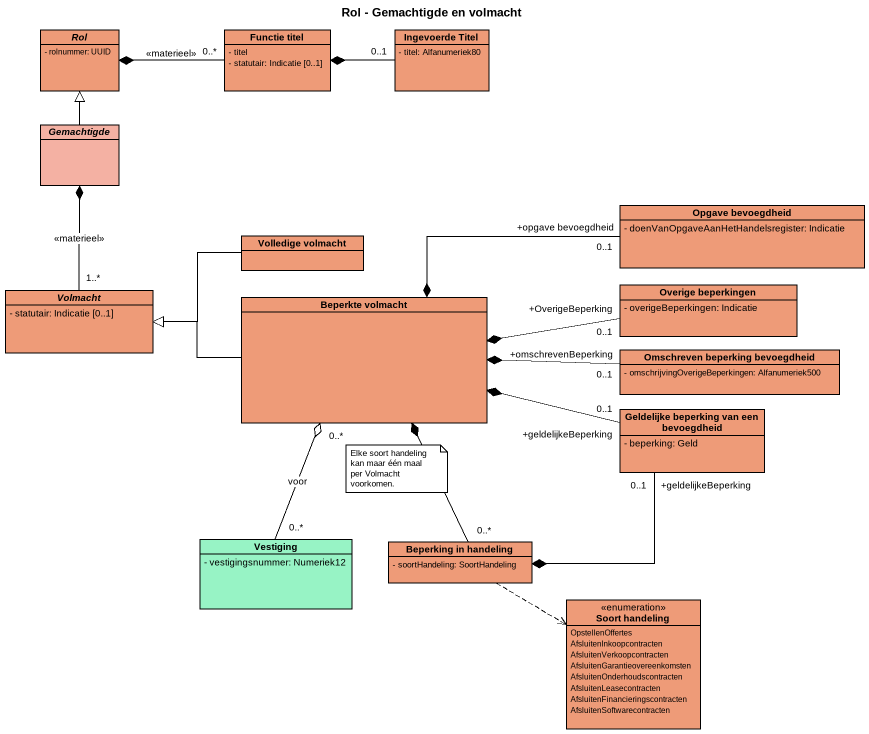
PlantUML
@startuml
title Rol - Gemachtigde en volmacht
hide circle
hide empty members
skinparam classAttributeIconSize 0
abstract class Rol #EE9B78 {
  - rolnummer: UUID
}
class "Functie titel" as Functie_titel #EE9B78 {
  - titel
  - statutair: Indicatie [0..1]
}
class "Ingevoerde Titel" as Ingevoerde_Titel #EE9B78 {
  - titel: Alfanumeriek80
}
abstract class Gemachtigde #F4B1A3
class "Volledige volmacht" as Volledige_volmacht #EE9B78
class "Opgave bevoegdheid" as Opgave_bevoegdheid #EE9B78 {
  - doenVanOpgaveAanHetHandelsregister: Indicatie
}
abstract class Volmacht #EE9B78 {
  - statutair: Indicatie [0..1]
}
class "Beperkte volmacht" as Beperkte_volmacht #EE9B78
class "Overige beperkingen" as Overige_beperkingen #EE9B78 {
  - overigeBeperkingen: Indicatie
}
class "Omschreven beperking bevoegdheid" as Omschreven_beperking #EE9B78 {
  - omschrijvingOverigeBeperkingen: Alfanumeriek500
}
class "Geldelijke beperking van een bevoegdheid" as Geldelijke_beperking_van #EE9B78 {
  - beperking: Geld
}
class Vestiging #97F3C5 {
  - vestigingsnummer: Numeriek12
}
class "Beperking in handeling" as Beperking_in_handeling #EE9B78 {
  - soortHandeling: SoortHandeling
}
enum "Soort handeling" as Soort_handeling #EE9B78 {
  OpstellenOffertes
  AfsluitenInkoopcontracten
  AfsluitenVerkoopcontracten
  AfsluitenGarantieovereenkomsten
  AfsluitenOnderhoudscontracten
  AfsluitenLeasecontracten
  AfsluitenFinancieringscontracten
  AfsluitenSoftwarecontracten
}
Functie_titel "0..*" -left-* Rol : <<materieel>>
Ingevoerde_Titel "0..1" -left-* Functie_titel
Gemachtigde -up-|> Rol
Volledige_volmacht -left-|> Volmacht
Opgave_bevoegdheid "+opgave bevoegdheid\n0..1" -left-* Beperkte_volmacht
Volmacht "1..*" -up-* Gemachtigde : <<materieel>>
Beperkte_volmacht -left-|> Volmacht
Overige_beperkingen "+OverigeBeperking\n0..1" -left-* Beperkte_volmacht
Omschreven_beperking "+omschrevenBeperking\n0..1" -left-* Beperkte_volmacht
Geldelijke_beperking_van "+geldelijkeBeperking\n0..1" -left-* Beperkte_volmacht
Geldelijke_beperking_van "+geldelijkeBeperking\n0..1" -left-* Beperking_in_handeling
Vestiging "0..*" -up-o "0..*" Beperkte_volmacht : voor
Beperking_in_handeling "0..*" -up-* Beperkte_volmacht
Beperking_in_handeling .right.> Soort_handeling
note as N1
  Elke soort handeling kan maar één maal per Volmacht voorkomen.
end note
@enduml
